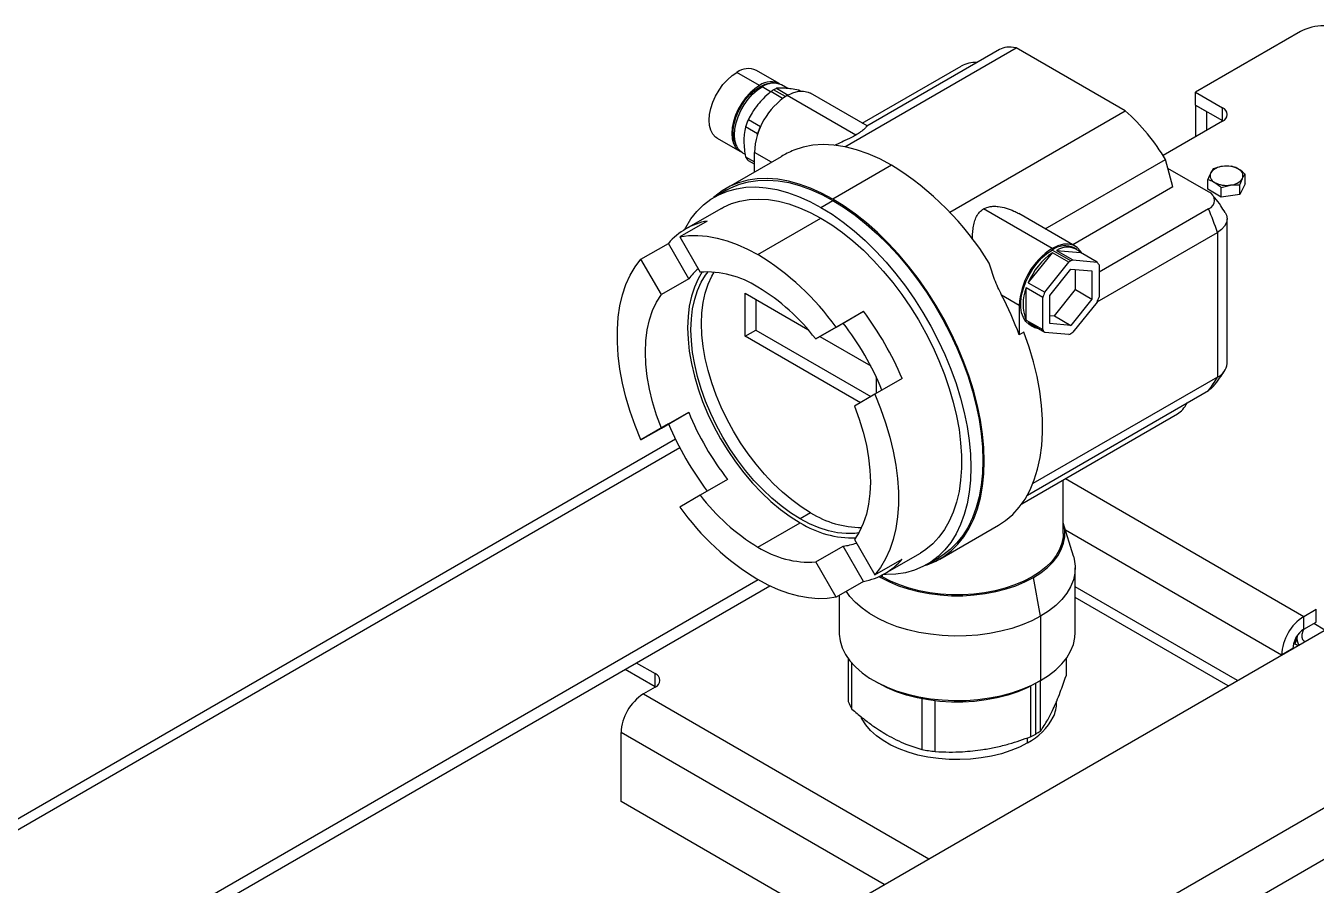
# Model space of a CAD drawing. Header units: metres. Extents: x 0 to 21025, y 0 to 14850.
# Drawn here: x 14193 to 14582.3, y 6069.5 to 6328.7 of the extents above; entities that cross this region are included whole.
import ezdxf

# ---------------------------------------------------------------- set-up
doc = ezdxf.new("R2010")
doc.units = ezdxf.units.M
doc.header["$LTSCALE"] = 25
doc.layers.add('SL4', color=4, linetype='Continuous')

msp = doc.modelspace()

# ---------------------------------------------------------------- linework, layer by layer
at = {"layer": 'SL4'}
for p, q in [((14577.484, 6326.933), (14545.834, 6308.661)), ((14440.068, 6292.177), (14491.756, 6322.015)), ((14486.695, 6321.505), (14446.749, 6298.445)), ((14524.688, 6303.004), (14491.756, 6322.015)), ((14414.346, 6310.668), (14407.505, 6314.617)), ((14420.245, 6311.252), (14413.404, 6315.202)), ((14445.362, 6299.293), (14475.201, 6316.518)), ((14414.699, 6309.983), (14414.346, 6310.186)), ((14417.67, 6308.749), (14415.106, 6310.229)), ((14422.157, 6307.302), (14418.601, 6309.355)), ((14419.476, 6309.812), (14422.979, 6307.79)), ((14422.881, 6309.731), (14421.006, 6310.813)), ((14421.323, 6306.726), (14417.726, 6308.802)), ((14443.39, 6295.698), (14422.708, 6307.637)), ((14426.634, 6308.966), (14426.211, 6309.21)), ((14446.795, 6298.466), (14429.707, 6308.331)), ((14545.834, 6308.661), (14553.98, 6303.959)), ((14545.834, 6304.773), (14545.834, 6308.661)), ((14471.724, 6272.429), (14524.688, 6303.004)), ((14545.834, 6304.775), (14545.831, 6304.773)), ((14545.831, 6304.773), (14549.198, 6302.829)), ((14545.831, 6304.773), (14545.831, 6295.172)), ((14545.834, 6304.773), (14553.98, 6300.07)), ((14549.2, 6302.83), (14549.198, 6302.829)), ((14549.198, 6302.829), (14549.198, 6297.116)), ((14553.98, 6300.07), (14553.98, 6303.959)), ((14413.732, 6296.08), (14410.116, 6298.168)), ((14410.991, 6300.424), (14414.607, 6298.336)), ((14553.98, 6299.877), (14536.088, 6289.548)), ((14553.98, 6300.07), (14554.14, 6299.974)), ((14401.605, 6294.763), (14408.446, 6290.813)), ((14413.788, 6295.713), (14413.732, 6296.08)), ((14409.207, 6290.375), (14410.005, 6289.914)), ((14412.808, 6284.545), (14412.808, 6290.491)), ((14417.958, 6287.518), (14412.808, 6290.491)), ((14420.862, 6289.195), (14404.249, 6279.604)), ((14410.116, 6289.188), (14412.808, 6287.634)), ((14412.808, 6286.894), (14410.991, 6287.942)), ((14454.174, 6286.616), (14436.496, 6276.411)), ((14500.558, 6267.429), (14536.809, 6288.357)), ((14539.027, 6280.081), (14536.809, 6288.357)), ((14556.836, 6286.287), (14554.032, 6286.254)), ((14549.82, 6278.555), (14537.535, 6285.647)), ((14549.618, 6279.39), (14549.618, 6282.292)), ((14551.229, 6285.492), (14550.423, 6284.257)), ((14559.221, 6280.681), (14560.026, 6282.646)), ((14560.832, 6280.98), (14560.832, 6283.881)), ((14404.499, 6279.171), (14400.878, 6277.081)), ((14539.027, 6280.081), (14508.835, 6262.651)), ((14553.614, 6276.985), (14549.618, 6279.39)), ((14553.614, 6279.886), (14556.417, 6280.648)), ((14553.614, 6276.985), (14553.614, 6279.886)), ((14560.832, 6280.98), (14559.221, 6277.779)), ((14559.221, 6277.779), (14559.221, 6280.681)), ((14432.876, 6273.913), (14436.496, 6276.003)), ((14559.221, 6277.779), (14553.614, 6276.985)), ((14402.878, 6273.617), (14392.144, 6267.42)), ((14413.869, 6259.674), (14432.876, 6270.646)), ((14502.611, 6261.51), (14481.928, 6273.45)), ((14509.61, 6262.203), (14492.522, 6272.068)), ((14549.82, 6273.442), (14516.753, 6254.353)), ((14555.391, 6226.826), (14555.391, 6270.463)), ((14398.568, 6269.8), (14390.295, 6265.024)), ((14378.595, 6258.267), (14386.868, 6263.043)), ((14393.016, 6252.395), (14386.868, 6263.043)), ((14390.295, 6265.024), (14396.443, 6254.375)), ((14516.222, 6245.46), (14552.462, 6266.381)), ((14552.462, 6266.381), (14552.462, 6222.744)), ((14495.423, 6251.164), (14502.727, 6260.25)), ((14508.267, 6257.755), (14502.611, 6261.02)), ((14507.677, 6257.392), (14502.727, 6260.25)), ((14503.909, 6260.932), (14508.858, 6258.075)), ((14503.909, 6260.932), (14511.212, 6260.279)), ((14510.017, 6261.276), (14509.31, 6261.684)), ((14516.162, 6257.422), (14511.212, 6260.279)), ((14384.743, 6247.619), (14378.595, 6258.267)), ((14500.373, 6248.307), (14507.677, 6257.392)), ((14501.903, 6247.382), (14508.267, 6255.299)), ((14508.267, 6255.299), (14514.631, 6254.73)), ((14508.858, 6258.075), (14516.162, 6257.422)), ((14509.682, 6249.102), (14509.682, 6255.172)), ((14516.753, 6256.581), (14516.753, 6246.842)), ((14393.016, 6252.395), (14384.743, 6247.619)), ((14495.423, 6251.164), (14500.373, 6248.307)), ((14514.631, 6254.73), (14514.631, 6246.244)), ((14410.025, 6247.998), (14428.976, 6237.057)), ((14410.025, 6235.071), (14410.025, 6247.998)), ((14492.711, 6244.364), (14487.373, 6247.445)), ((14499.782, 6246.784), (14494.832, 6249.641)), ((14494.832, 6239.903), (14494.832, 6249.641)), ((14501.903, 6238.896), (14501.903, 6247.382)), ((14503.318, 6241.185), (14509.682, 6249.102)), ((14509.682, 6249.102), (14514.631, 6246.244)), ((14413.207, 6246.161), (14413.207, 6236.908)), ((14492.711, 6244.364), (14492.711, 6235.474)), ((14499.782, 6237.045), (14499.782, 6246.784)), ((14514.631, 6246.244), (14508.267, 6238.327)), ((14516.162, 6245.319), (14508.858, 6236.234)), ((14437.443, 6237.806), (14445.716, 6242.582)), ((14439.568, 6239.031), (14445.716, 6242.582)), ((14494.832, 6239.903), (14499.782, 6237.045)), ((14501.903, 6241.311), (14503.318, 6241.185)), ((14503.318, 6241.185), (14508.267, 6238.327)), ((14410.025, 6235.071), (14413.207, 6236.908)), ((14413.207, 6236.908), (14447.95, 6216.852)), ((14439.568, 6239.031), (14431.295, 6234.255)), ((14431.295, 6234.255), (14437.443, 6237.806)), ((14494.125, 6236.29), (14492.711, 6235.474)), ((14500.373, 6236.205), (14495.423, 6239.062)), ((14495.911, 6238.474), (14496.618, 6238.066)), ((14507.677, 6235.552), (14500.373, 6236.205)), ((14508.267, 6238.327), (14501.903, 6238.896)), ((14444.768, 6215.015), (14410.025, 6235.071)), ((14432.562, 6234.987), (14447.884, 6226.142)), ((14457.416, 6222.317), (14449.143, 6217.541)), ((14449.532, 6222.791), (14449.532, 6217.766)), ((14552.462, 6222.744), (14496.801, 6190.611)), ((14449.143, 6217.541), (14442.995, 6213.99)), ((14495.155, 6187.176), (14549.82, 6218.734)), ((14384.743, 6207.373), (14393.016, 6212.149)), ((14386.868, 6208.598), (14393.016, 6212.149)), ((14386.868, 6208.598), (14378.595, 6203.822)), ((14493.488, 6184.556), (14540.387, 6211.63)), ((14378.595, 6203.822), (14384.743, 6207.373)), ((14389.013, 6203.975), (13881, 5910.706)), ((13885.762, 5910.234), (14390.286, 6201.489)), ((14404.716, 6191.884), (14396.443, 6187.108)), ((14505.973, 6175.565), (14505.973, 6191.763)), ((14506.605, 6192.129), (14578.561, 6150.59)), ((14077.021, 5799.823), (14745.238, 6185.577)), ((14396.443, 6187.108), (14390.295, 6183.557)), ((14429.779, 6181.848), (14426.597, 6180.011)), ((14413.869, 6171.488), (14426.597, 6178.835)), ((14468.743, 6167.884), (14486.421, 6178.089)), ((14509.039, 6168.741), (14505.985, 6178.802)), ((14757.088, 6176.864), (14083.756, 5788.158)), ((14442.995, 6173.744), (14449.143, 6163.096)), ((14571.826, 6138.924), (14506.673, 6176.536)), ((14431.295, 6166.988), (14439.568, 6171.764)), ((14445.716, 6161.115), (14439.568, 6171.764)), ((14452.139, 6163.495), (14462.873, 6169.691)), ((14437.443, 6156.339), (14431.295, 6166.988)), ((14449.143, 6163.096), (14457.416, 6167.872)), ((14464.873, 6166.227), (14468.493, 6168.317)), ((13932.06, 5883.507), (14413.903, 6161.669)), ((14451.345, 6162.502), (14450.834, 6162.804)), ((14451.345, 6163.06), (14451.345, 6162.502)), ((14499.146, 6150.662), (14496.954, 6162.298)), ((14509.573, 6145.761), (14509.573, 6165.195)), ((13932.06, 5879.618), (14417.42, 6159.811)), ((14445.716, 6161.115), (14437.443, 6156.339)), ((14558.521, 6131.242), (14509.573, 6159.499)), ((14438.373, 6156.876), (14438.373, 6145.761)), ((14555.732, 6129.632), (14509.573, 6156.278)), ((14499.146, 6150.662), (14499.146, 6131.229)), ((14578.561, 6150.59), (14582.264, 6152.727)), ((14578.561, 6146.701), (14578.561, 6150.59)), ((14582.264, 6148.839), (14582.264, 6152.727)), ((14030.723, 5826.55), (14589.165, 6148.932)), ((14578.561, 6146.701), (14582.264, 6148.839)), ((14584.906, 6146.473), (14581.536, 6148.418)), ((14575.801, 6142.326), (14575.456, 6142.526)), ((14578.5, 6143.243), (14578.905, 6143.009)), ((14575.193, 6140.868), (14571.826, 6138.924)), ((14571.826, 6138.924), (14571.826, 6138.922)), ((14575.193, 6140.868), (14575.193, 6140.866)), ((14373.828, 6134.646), (14382.855, 6129.435)), ((14377.197, 6136.59), (14382.855, 6133.324)), ((14441.136, 6137.822), (14441.136, 6124.963)), ((14442.218, 6122.633), (14442.218, 6136.47)), ((14506.809, 6137.822), (14506.809, 6132.624)), ((14382.855, 6129.435), (14382.855, 6133.324)), ((14448.796, 6131.231), (14450.21, 6130.414)), ((14497.661, 6115.119), (14497.661, 6130.371)), ((14499.146, 6131.229), (14497.732, 6130.412)), ((14499.092, 6115.998), (14499.092, 6131.198)), ((14382.855, 6129.242), (14379.319, 6127.2)), ((14379.319, 6127.2), (14465.42, 6077.496)), ((14382.855, 6129.435), (14383.015, 6129.338)), ((14496.137, 6129.55), (14496.137, 6114.293)), ((14463.301, 6125.735), (14463.301, 6110.462)), ((14467.337, 6109.838), (14467.337, 6125.113)), ((14503.973, 6124.694), (14503.973, 6124.989)), ((14372.584, 6094.733), (14372.584, 6115.535)), ((14451.949, 6069.719), (14372.584, 6115.535)), ((14495.186, 6112.448), (14495.186, 6113.98)), ((14433.932, 6059.318), (14372.584, 6094.733))]:
    msp.add_line(p, q, dxfattribs=at)
at = {"layer": 'SL4', "flags": 128}
for points in [[(14401.605, 6294.763), (14401.113, 6295.099), (14400.279, 6295.993), (14399.664, 6297.16), (14399.288, 6298.565), (14399.161, 6300.165), (14399.288, 6301.912), (14399.664, 6303.751), (14400.279, 6305.628), (14401.113, 6307.486), (14402.141, 6309.267), (14403.333, 6310.918), (14404.651, 6312.389), (14406.056, 6313.635), (14407.505, 6314.617)], [(14414.346, 6310.668), (14412.897, 6309.685), (14411.492, 6308.44), (14410.174, 6306.969), (14408.983, 6305.318), (14407.954, 6303.536), (14407.12, 6301.679), (14406.505, 6299.802), (14406.129, 6297.962), (14406.002, 6296.216), (14406.129, 6294.616), (14406.505, 6293.211), (14407.12, 6292.044), (14407.954, 6291.15), (14408.839, 6290.615)], [(14407.524, 6292.433), (14407.25, 6292.857), (14406.722, 6294.127), (14406.453, 6295.632), (14406.453, 6297.321), (14406.722, 6299.137), (14407.25, 6301.017), (14408.02, 6302.897), (14409.006, 6304.714), (14410.173, 6306.406), (14411.483, 6307.915), (14412.889, 6309.19), (14414.346, 6310.186)], [(14409.207, 6290.375), (14408.714, 6290.711), (14407.88, 6291.605), (14407.265, 6292.772), (14406.889, 6294.177), (14406.762, 6295.777), (14406.889, 6297.524), (14407.265, 6299.363), (14407.88, 6301.24), (14408.714, 6303.098), (14409.743, 6304.879), (14410.934, 6306.53), (14412.252, 6308.001), (14413.657, 6309.246), (14415.106, 6310.229)], [(14422.708, 6307.637), (14424.427, 6308.456), (14426.093, 6308.903), (14427.657, 6308.963), (14429.071, 6308.636), (14429.707, 6308.331)], [(14454.174, 6286.616), (14450.615, 6288.51), (14447.079, 6290.071), (14443.585, 6291.29), (14440.156, 6292.159), (14436.813, 6292.673), (14433.575, 6292.83), (14430.463, 6292.627), (14427.495, 6292.067), (14424.691, 6291.152)], [(14436.496, 6276.411), (14433.088, 6278.231), (14429.699, 6279.747), (14426.347, 6280.949), (14423.053, 6281.832), (14419.833, 6282.389), (14416.707, 6282.619), (14413.692, 6282.519), (14410.804, 6282.091), (14408.06, 6281.337), (14405.475, 6280.26), (14403.063, 6278.867), (14400.838, 6277.166), (14400.472, 6276.841)], [(14404.499, 6279.171), (14405.715, 6279.822), (14408.28, 6280.89), (14411.003, 6281.639), (14413.869, 6282.064), (14416.861, 6282.163), (14419.963, 6281.935), (14423.157, 6281.381), (14426.426, 6280.506), (14429.751, 6279.313), (14433.114, 6277.809), (14436.496, 6276.003)], [(14391.737, 6267.179), (14392.103, 6267.866), (14393.684, 6270.408), (14395.484, 6272.678), (14397.494, 6274.662), (14399.702, 6276.35), (14402.095, 6277.732), (14404.66, 6278.8), (14407.383, 6279.549), (14410.248, 6279.974), (14413.24, 6280.073), (14416.342, 6279.845), (14419.537, 6279.291), (14422.806, 6278.416), (14426.131, 6277.223), (14429.494, 6275.719), (14432.876, 6273.913)], [(14402.878, 6273.617), (14403.456, 6273.938), (14405.882, 6275.034), (14408.467, 6275.817), (14411.195, 6276.282), (14414.05, 6276.427), (14417.016, 6276.25), (14420.075, 6275.753), (14423.209, 6274.938), (14426.399, 6273.811), (14429.628, 6272.378), (14432.876, 6270.646)], [(14464.462, 6165.996), (14464.932, 6166.151), (14467.518, 6167.228), (14469.929, 6168.621), (14472.154, 6170.322), (14474.18, 6172.322), (14475.994, 6174.609), (14477.588, 6177.171), (14478.952, 6179.994), (14480.078, 6183.061), (14480.961, 6186.356), (14481.595, 6189.859), (14481.977, 6193.553), (14482.104, 6197.415), (14481.977, 6201.424), (14481.595, 6205.559), (14480.961, 6209.794), (14480.078, 6214.108), (14478.952, 6218.476), (14477.588, 6222.874), (14475.994, 6227.276), (14474.18, 6231.658), (14472.154, 6235.996), (14469.929, 6240.266), (14467.518, 6244.443), (14464.932, 6248.505), (14462.188, 6252.428), (14459.3, 6256.19), (14456.285, 6259.771), (14453.159, 6263.151), (14449.939, 6266.31), (14446.645, 6269.232), (14443.294, 6271.899), (14439.904, 6274.296), (14436.496, 6276.411)], [(14436.496, 6276.003), (14439.878, 6273.904), (14443.241, 6271.525), (14446.566, 6268.879), (14449.835, 6265.98), (14453.03, 6262.846), (14456.131, 6259.492), (14459.124, 6255.939), (14461.989, 6252.205), (14464.712, 6248.313), (14467.277, 6244.283), (14469.67, 6240.138), (14471.878, 6235.901), (14473.887, 6231.597), (14475.688, 6227.248), (14477.269, 6222.88), (14478.623, 6218.517), (14479.74, 6214.183), (14480.616, 6209.903), (14481.245, 6205.7), (14481.624, 6201.597), (14481.751, 6197.619), (14481.624, 6193.787), (14481.245, 6190.122), (14480.616, 6186.645), (14479.74, 6183.376), (14478.623, 6180.333), (14477.269, 6177.532), (14475.688, 6174.99), (14473.887, 6172.72), (14471.878, 6170.736), (14469.67, 6169.048), (14468.493, 6168.317)], [(14432.876, 6273.913), (14436.258, 6271.814), (14439.621, 6269.435), (14442.946, 6266.789), (14446.215, 6263.89), (14449.409, 6260.756), (14452.511, 6257.402), (14455.503, 6253.849), (14458.369, 6250.115), (14461.092, 6246.223), (14463.657, 6242.193), (14466.05, 6238.048), (14468.257, 6233.811), (14470.267, 6229.507), (14472.068, 6225.158), (14473.649, 6220.79), (14475.002, 6216.427), (14476.12, 6212.093), (14476.996, 6207.813), (14477.625, 6203.61), (14478.004, 6199.507), (14478.131, 6195.529), (14478.004, 6191.697), (14477.625, 6188.032), (14476.996, 6184.555), (14476.12, 6181.286), (14475.002, 6178.243), (14473.649, 6175.442), (14472.068, 6172.9), (14470.267, 6170.63), (14468.257, 6168.646), (14466.05, 6166.958), (14463.657, 6165.576), (14461.092, 6164.508), (14458.369, 6163.759), (14455.503, 6163.334), (14452.511, 6163.235), (14451.726, 6163.263)], [(14432.876, 6270.646), (14436.123, 6268.628), (14439.352, 6266.334), (14442.543, 6263.777), (14445.677, 6260.973), (14448.735, 6257.939), (14451.701, 6254.692), (14454.556, 6251.25), (14457.284, 6247.636), (14459.869, 6243.868), (14462.296, 6239.97), (14464.549, 6235.965), (14466.617, 6231.876), (14468.487, 6227.727), (14470.148, 6223.542), (14471.59, 6219.346), (14472.805, 6215.164), (14473.786, 6211.019), (14474.526, 6206.938), (14475.022, 6202.942), (14475.271, 6199.056), (14475.271, 6195.303), (14475.022, 6191.705), (14474.526, 6188.282), (14473.786, 6185.055), (14472.805, 6182.043), (14471.59, 6179.263), (14470.148, 6176.733), (14468.487, 6174.465), (14466.617, 6172.475), (14464.549, 6170.773), (14462.873, 6169.691)], [(14554.817, 6272.39), (14555.198, 6271.589), (14555.391, 6270.463), (14555.198, 6269.337), (14554.629, 6268.254), (14553.705, 6267.256), (14552.462, 6266.381)], [(14390.295, 6265.024), (14392.954, 6265.381), (14395.726, 6265.442), (14398.597, 6265.206), (14401.551, 6264.675), (14404.572, 6263.85), (14407.642, 6262.738), (14410.747, 6261.343), (14413.869, 6259.674)], [(14511.601, 6260.055), (14511.184, 6260.744), (14510.194, 6261.805), (14508.974, 6262.509), (14507.56, 6262.836), (14505.996, 6262.776), (14504.33, 6262.329), (14502.611, 6261.51)], [(14495.911, 6238.474), (14495.639, 6238.644), (14494.678, 6239.515), (14493.933, 6240.674), (14493.425, 6242.09), (14493.168, 6243.724), (14493.168, 6245.531), (14493.425, 6247.462), (14493.933, 6249.465), (14494.678, 6251.484), (14495.639, 6253.465), (14496.791, 6255.354), (14498.101, 6257.098), (14499.534, 6258.651), (14501.051, 6259.971), (14502.611, 6261.02)], [(14378.595, 6203.822), (14376.853, 6208.108), (14375.341, 6212.409), (14374.065, 6216.7), (14373.036, 6220.953), (14372.258, 6225.144), (14371.736, 6229.245), (14371.475, 6233.231), (14371.475, 6237.079), (14371.736, 6240.763), (14372.258, 6244.262), (14373.036, 6247.554), (14374.065, 6250.619), (14375.341, 6253.437), (14376.853, 6255.992), (14378.595, 6258.267)], [(14397.094, 6254.438), (14395.835, 6252.351), (14394.702, 6249.846), (14393.812, 6247.099), (14393.171, 6244.131), (14392.785, 6240.964), (14392.655, 6237.623), (14392.785, 6234.132), (14393.171, 6230.519), (14393.812, 6226.811), (14394.702, 6223.036), (14395.835, 6219.223), (14397.203, 6215.401), (14398.794, 6211.599), (14400.596, 6207.846), (14402.597, 6204.17), (14404.78, 6200.6), (14407.129, 6197.162), (14409.626, 6193.883), (14412.252, 6190.788), (14414.988, 6187.9), (14417.812, 6185.242), (14420.703, 6182.833), (14423.638, 6180.692), (14426.597, 6178.835)], [(14426.597, 6180.011), (14423.727, 6181.812), (14420.88, 6183.889), (14418.076, 6186.226), (14415.336, 6188.804), (14412.683, 6191.605), (14410.135, 6194.607), (14407.713, 6197.788), (14405.434, 6201.122), (14403.317, 6204.586), (14401.376, 6208.151), (14399.628, 6211.792), (14398.085, 6215.48), (14396.758, 6219.187), (14395.659, 6222.886), (14394.796, 6226.548), (14394.174, 6230.145), (14393.799, 6233.649), (14393.674, 6237.035), (14393.799, 6240.276), (14394.174, 6243.348), (14394.796, 6246.227), (14395.659, 6248.892), (14396.758, 6251.322), (14398.085, 6253.498), (14398.841, 6254.5)], [(14429.779, 6181.848), (14426.909, 6183.649), (14424.062, 6185.726), (14421.258, 6188.063), (14418.518, 6190.641), (14415.865, 6193.442), (14413.317, 6196.444), (14410.895, 6199.625), (14408.616, 6202.959), (14406.499, 6206.422), (14404.558, 6209.988), (14402.81, 6213.629), (14401.267, 6217.317), (14399.94, 6221.024), (14398.841, 6224.723), (14397.978, 6228.385), (14397.356, 6231.982), (14396.981, 6235.486), (14396.856, 6238.872), (14396.981, 6242.113), (14397.356, 6245.185), (14397.978, 6248.064), (14398.841, 6250.729), (14399.94, 6253.159), (14400.657, 6254.411)], [(14384.743, 6207.373), (14383.296, 6211.307), (14382.097, 6215.236), (14381.153, 6219.129), (14380.474, 6222.954), (14380.064, 6226.679), (14379.928, 6230.275), (14380.064, 6233.714), (14380.474, 6236.966), (14381.153, 6240.006), (14382.097, 6242.81), (14383.296, 6245.354), (14384.743, 6247.619)], [(14486.421, 6178.089), (14488.531, 6179.478), (14490.718, 6181.341), (14492.692, 6183.511), (14494.442, 6185.974), (14495.958, 6188.716), (14497.23, 6191.722), (14498.251, 6194.974), (14499.016, 6198.452), (14499.52, 6202.137), (14499.76, 6206.007), (14499.735, 6210.04), (14499.444, 6214.213), (14498.89, 6218.5), (14498.076, 6222.876), (14497.006, 6227.318), (14495.686, 6231.798), (14494.125, 6236.29)], [(14449.143, 6217.541), (14450.884, 6213.255), (14452.397, 6208.954), (14453.672, 6204.663), (14454.702, 6200.41), (14455.48, 6196.219), (14456.001, 6192.118), (14456.262, 6188.132), (14456.262, 6184.284), (14456.001, 6180.6), (14455.48, 6177.101), (14454.702, 6173.809), (14453.672, 6170.744), (14452.397, 6167.926), (14450.884, 6165.371), (14449.143, 6163.096)], [(14550.996, 6219.677), (14550.599, 6219.281), (14549.82, 6218.734)], [(14442.995, 6213.99), (14444.441, 6210.056), (14445.641, 6206.127), (14446.584, 6202.234), (14447.263, 6198.409), (14447.673, 6194.684), (14447.81, 6191.088), (14447.673, 6187.649), (14447.263, 6184.397), (14446.584, 6181.357), (14445.641, 6178.553), (14444.441, 6176.009), (14442.995, 6173.744)], [(14444.299, 6175.755), (14443.058, 6175.602), (14440.51, 6175.541), (14437.857, 6175.803), (14435.118, 6176.387), (14432.314, 6177.288), (14429.466, 6178.499), (14426.597, 6180.011)], [(14496.954, 6162.298), (14499.23, 6163.757), (14501.23, 6165.346), (14502.93, 6167.047), (14504.314, 6168.841), (14505.365, 6170.709), (14506.073, 6172.63), (14506.428, 6174.583), (14506.428, 6176.547), (14506.073, 6178.5), (14505.985, 6178.802)], [(14505.973, 6175.565), (14505.929, 6174.598), (14505.579, 6172.675), (14504.882, 6170.783), (14503.847, 6168.944), (14502.485, 6167.178), (14500.81, 6165.503), (14498.841, 6163.939), (14496.6, 6162.502), (14494.111, 6161.208), (14491.401, 6160.072), (14488.5, 6159.105), (14485.441, 6158.318), (14482.255, 6157.721), (14478.979, 6157.319), (14475.648, 6157.117), (14472.298, 6157.117), (14468.967, 6157.319), (14465.691, 6157.721), (14462.505, 6158.318), (14459.445, 6159.105), (14456.544, 6160.072), (14453.834, 6161.208), (14451.345, 6162.502)], [(14509.039, 6168.741), (14509.287, 6167.791), (14509.561, 6165.715), (14509.47, 6163.634), (14509.014, 6161.569), (14508.199, 6159.541), (14507.033, 6157.571), (14505.527, 6155.679), (14503.698, 6153.885), (14501.563, 6152.207), (14499.146, 6150.662)], [(14437.443, 6156.339), (14434.784, 6155.982), (14432.011, 6155.921), (14429.14, 6156.157), (14426.186, 6156.689), (14423.166, 6157.513), (14420.095, 6158.625), (14416.99, 6160.02), (14413.869, 6161.689)], [(14450.445, 6162.621), (14450.992, 6162.298), (14453.52, 6160.984), (14456.272, 6159.83), (14459.218, 6158.848), (14462.326, 6158.049), (14465.561, 6157.442), (14468.889, 6157.034), (14472.272, 6156.828), (14475.674, 6156.828), (14479.057, 6157.034), (14482.384, 6157.442), (14485.62, 6158.049), (14488.727, 6158.848), (14491.674, 6159.83), (14494.426, 6160.984), (14496.954, 6162.298)], [(14499.146, 6150.662), (14496.47, 6149.267), (14493.563, 6148.035), (14490.455, 6146.979), (14487.179, 6146.109), (14483.766, 6145.436), (14480.253, 6144.965), (14476.676, 6144.702), (14473.071, 6144.65), (14469.475, 6144.808), (14465.925, 6145.175), (14462.458, 6145.748), (14459.109, 6146.52), (14455.913, 6147.484), (14452.902, 6148.629), (14450.107, 6149.945), (14447.557, 6151.417), (14445.278, 6153.031), (14443.294, 6154.769), (14441.624, 6156.614), (14440.543, 6158.129)], [(14578.463, 6146.643), (14578.201, 6146.102), (14577.925, 6145.153), (14577.899, 6144.288), (14578.127, 6143.61), (14578.5, 6143.243)], [(14438.373, 6145.761), (14438.384, 6145.24), (14438.658, 6143.164), (14439.294, 6141.115), (14440.286, 6139.114), (14441.624, 6137.18), (14443.294, 6135.335), (14445.278, 6133.597), (14447.557, 6131.983), (14450.107, 6130.511), (14452.902, 6129.196), (14455.913, 6128.05), (14459.109, 6127.086), (14462.458, 6126.314), (14465.925, 6125.741), (14469.475, 6125.374), (14473.071, 6125.216), (14476.676, 6125.269), (14480.253, 6125.532), (14483.766, 6126.002), (14487.179, 6126.676), (14490.455, 6127.545), (14493.563, 6128.601), (14496.47, 6129.833), (14499.146, 6131.229)], [(14499.146, 6131.229), (14501.563, 6132.774), (14503.698, 6134.452), (14505.527, 6136.246), (14507.033, 6138.137), (14508.199, 6140.107), (14509.014, 6142.135), (14509.47, 6144.2), (14509.573, 6145.761)], [(14497.732, 6130.412), (14495.118, 6129.054), (14492.273, 6127.86), (14489.227, 6126.845), (14486.014, 6126.019), (14482.669, 6125.392), (14479.229, 6124.97), (14475.731, 6124.758), (14472.214, 6124.758), (14468.717, 6124.97), (14465.276, 6125.392), (14461.932, 6126.019), (14458.719, 6126.845), (14455.673, 6127.86), (14452.828, 6129.054), (14450.214, 6130.412), (14450.21, 6130.414)], [(14495.186, 6112.448), (14492.768, 6111.196), (14490.13, 6110.102), (14487.302, 6109.179), (14484.318, 6108.438), (14481.213, 6107.887), (14478.023, 6107.534), (14474.785, 6107.382), (14471.538, 6107.433), (14468.319, 6107.686), (14465.167, 6108.138), (14462.118, 6108.785), (14459.208, 6109.618), (14456.471, 6110.628), (14453.939, 6111.803), (14451.642, 6113.129), (14449.607, 6114.591), (14447.858, 6116.171), (14446.414, 6117.851), (14445.294, 6119.611), (14445.036, 6120.123)]]:
    msp.add_lwpolyline(points, dxfattribs=at)
at = {"layer": 'SL4'}
for centre, radius, start, end in [((14584.555, 6313.286), 15.37, 62.60967, 117.39033), ((14479.497, 6308.376), 9.206, 87.57906, 117.82203), ((14410.943, 6309.976), 5.776, 64.78089, 126.52957), ((14417.744, 6306.009), 5.767, 60.16482, 126.11057), ((14418.163, 6304.07), 7.21, 94.40879, 121.96921), ((14418.544, 6305.588), 5.776, 64.78089, 126.52957), ((14425.273, 6297.821), 13.325, 120.04822, 124.50014), ((14424.399, 6299.335), 11.576, 115.16613, 120.05591), ((14434.21, 6289.565), 21.422, 122.4763, 177.5237), ((14553.205, 6301.918), 2.183, 290.78342, 69.21658), ((14430.391, 6291.599), 21.313, 155.54043, 162.04821), ((14434.007, 6289.512), 21.313, 155.54043, 162.04821), ((14414.87, 6291.599), 5.331, 206.89312, 223.30822), ((14406.925, 6209.918), 90.084, 31.59353, 58.36548), ((14554.273, 6281.561), 4.7, 92.93538, 144.99748), ((14555.244, 6278.762), 7.589, 61.76957, 99.18513), ((14552.421, 6283.451), 2.154, 158.03807, 248.05041), ((14556.176, 6285.342), 4.7, 272.93538, 324.99748), ((14558.029, 6283.451), 2.154, 338.03807, 68.05041), ((14548.849, 6275.999), 2.735, 290.78342, 69.21658), ((14555.206, 6288.14), 7.589, 241.76957, 279.18513), ((14457.62, 6234.917), 99.924, 18.35325, 22.67699), ((14402.369, 6249.71), 20.447, 100.7129, 139.29785), ((14372.052, 6190.955), 80.442, 35.62068, 58.6789), ((14514.113, 6243.438), 21.422, 122.4764, 177.5236), ((14514.643, 6243.192), 20.808, 124.93855, 157.47231), ((14506.522, 6255.678), 6.621, 65.0996, 126.21086), ((14507.162, 6256.151), 5.783, 45.54699, 124.23398), ((14407.04, 6242.106), 17.394, 130.07677, 143.73582), ((14514.884, 6246.303), 13.226, 120.02035, 123.02385), ((14514.294, 6247.326), 12.044, 116.82578, 120.02261), ((14512.058, 6253.909), 5.402, 29.64249, 40.55885), ((14398.243, 6225.355), 29.076, 57.49291, 93.55033), ((14381.308, 6196.019), 62.934, 37.41314, 58.84327), ((14391.617, 6197.575), 107.965, 20.55045, 27.51062), ((14506.147, 6244.772), 12.318, 156.71626, 203.28374), ((14520.253, 6239.718), 21.656, 156.63267, 160.95597), ((14496.282, 6253.909), 21.656, 336.63267, 340.95597), ((14362.819, 6181.211), 103.142, 23.48659, 36.51341), ((14374.991, 6188.238), 82.16, 21.81293, 38.18707), ((14498.907, 6242.03), 4.576, 220.42989, 259.57549), ((14504.477, 6239.717), 5.402, 209.64249, 220.55885), ((14502.241, 6246.3), 12.044, 296.82578, 300.02261), ((14501.651, 6247.323), 13.226, 300.02035, 303.02385), ((14550.386, 6227.325), 5.029, 294.37466, 354.3052), ((14529.622, 6234.916), 25.881, 321.29937, 331.94631), ((14469.293, 6242.677), 82.16, 201.81293, 218.18707), ((14481.465, 6249.704), 103.142, 203.48659, 216.51341), ((14446.43, 6225.344), 62.934, 217.41314, 238.84327), ((14455.685, 6230.408), 80.442, 215.62068, 238.6789), ((14445.325, 6206.604), 29.233, 237.8713, 269.61839), ((14442.411, 6203.86), 29.603, 237.70971, 271.86063), ((14429.494, 6196.008), 29.076, 237.49291, 273.55033), ((14437.668, 6189.051), 17.391, 276.27335, 289.93375), ((14441.915, 6181.205), 20.447, 280.7129, 319.29785), ((14586.449, 6138.258), 14.638, 122.60548, 177.39452), ((14582.505, 6140.535), 7.319, 122.60548, 177.39452), ((14579.952, 6143.857), 3.512, 166.19861, 213.439), ((14382.08, 6131.283), 2.183, 290.78342, 69.21658), ((14387.207, 6114.869), 14.638, 122.60548, 177.39452), ((14453.867, 6129.456), 13.5, 199.43932, 210.3576), ((14493.446, 6124.737), 10.527, 334.54044, 359.76596), ((14486.645, 6128.755), 18.408, 297.64491, 332.34888), ((14481.139, 6143.766), 33.07, 296.97127, 299.97427), ((14482.616, 6141.207), 30.116, 299.97201, 303.16834), ((14473.59, 6163.621), 54.146, 259.04558, 263.36834)]:
    msp.add_arc(centre, radius, start, end, dxfattribs=at)
for centre, major_axis, ratio, start_param, end_param in [((14503.177, 6300.998), (-17.164, 20.024), 0.4107992, 5.8028983, 6.2064273), ((14522.409, 6289.896), (-17.164, 20.024), 0.4107992, 4.3012683, 5.0393226), ((14536.361, 6222.008), (-2.428, 11.001), 0.6979109, 3.3588735, 3.8755587)]:
    msp.add_ellipse(centre, major_axis=major_axis, ratio=ratio, start_param=start_param, end_param=end_param, dxfattribs=at)
for points, knots in [([(14422.354, 6309.794), (14421.753, 6309.834), (14420.67, 6309.905), (14419.844, 6309.841), (14419.476, 6309.812)], [0, 0, 0, 0, 0.5546542, 1, 1, 1, 1]), ([(14426.211, 6309.21), (14425.43, 6309.356), (14424.043, 6309.614), (14422.867, 6309.739), (14422.354, 6309.794)], [0, 0, 0, 0, 0.5635963, 1, 1, 1, 1]), ([(14417.726, 6308.802), (14416.945, 6308.113), (14415.558, 6306.89), (14414.382, 6305.501), (14413.869, 6304.896)], [0, 0, 0, 0, 0.56359635, 1, 1, 1, 1]), ([(14413.869, 6304.896), (14413.268, 6304.096), (14412.185, 6302.653), (14411.359, 6301.111), (14410.991, 6300.424)], [0, 0, 0, 0, 0.5546542, 1, 1, 1, 1]), ([(14410.116, 6298.168), (14409.961, 6297.423), (14409.685, 6296.1), (14409.644, 6294.611), (14409.626, 6293.961)], [0, 0, 0, 0, 0.5635963, 1, 1, 1, 1]), ([(14446.76, 6298.427), (14446.754, 6298.43), (14446.738, 6298.437), (14446.591, 6298.252), (14446.335, 6297.955), (14445.85, 6297.454), (14445.036, 6296.719), (14443.919, 6296.026), (14443.39, 6295.698)], [0, 0, 0, 0, 0.092787, 0.2478594, 0.4032266, 0.5548508, 0.7891012, 1, 1, 1, 1]), ([(14409.626, 6293.961), (14409.655, 6293.104), (14409.707, 6291.56), (14409.99, 6289.919), (14410.116, 6289.188)], [0, 0, 0, 0, 0.5546542, 1, 1, 1, 1]), ([(14443.39, 6295.698), (14442.908, 6295.432), (14442.173, 6295.028), (14441.028, 6294.473), (14439.811, 6293.901), (14438.393, 6293.26), (14437.318, 6292.747), (14436.858, 6292.528)], [0, 0, 0, 0, 0.2534124, 0.3863149, 0.525582, 0.7971656, 1, 1, 1, 1]), ([(14424.691, 6291.152), (14423.332, 6290.528), (14421.915, 6289.877), (14420.908, 6289.215), (14420.867, 6289.188)], [0, 0, 0, 0, 0.959072, 1, 1, 1, 1]), ([(14554.032, 6286.254), (14553.966, 6286.245), (14553.019, 6286.105), (14552.091, 6285.788), (14551.229, 6285.492)], [0, 0, 0, 0, 0.07020058, 1, 1, 1, 1]), ([(14558.834, 6285.449), (14558.677, 6285.539), (14558.001, 6285.929), (14557.342, 6286.132), (14556.836, 6286.287)], [0, 0, 0, 0, 0.2318493, 1, 1, 1, 1]), ([(14550.423, 6284.257), (14550.404, 6284.218), (14550.132, 6283.673), (14549.866, 6282.957), (14549.618, 6282.292)], [0, 0, 0, 0, 0.07020058, 1, 1, 1, 1]), ([(14549.618, 6282.292), (14550.124, 6282.136), (14550.783, 6281.934), (14551.459, 6281.544), (14551.616, 6281.454)], [0, 0, 0, 0, 0.7681507, 1, 1, 1, 1]), ([(14560.832, 6283.881), (14560.694, 6284.01), (14560.044, 6284.616), (14559.367, 6285.082), (14558.834, 6285.449)], [0, 0, 0, 0, 0.2110008, 1, 1, 1, 1]), ([(14560.026, 6282.646), (14560.045, 6282.683), (14560.317, 6283.219), (14560.584, 6283.562), (14560.832, 6283.881)], [0, 0, 0, 0, 0.07020058, 1, 1, 1, 1]), ([(14551.616, 6281.454), (14552.149, 6281.086), (14552.826, 6280.621), (14553.476, 6280.014), (14553.614, 6279.886)], [0, 0, 0, 0, 0.78899924, 1, 1, 1, 1]), ([(14556.417, 6280.648), (14556.484, 6280.657), (14557.43, 6280.786), (14558.358, 6280.732), (14559.221, 6280.681)], [0, 0, 0, 0, 0.07020058, 1, 1, 1, 1]), ([(14481.928, 6273.45), (14482.556, 6273.724), (14483.521, 6274.144), (14485.058, 6274.261), (14486.693, 6274.193), (14488.751, 6273.753), (14490.845, 6272.996), (14492.035, 6272.306), (14492.503, 6272.035)], [0, 0, 0, 0, 0.1996777, 0.3070064, 0.42192919, 0.64142427, 0.85915569, 1, 1, 1, 1]), ([(14554.778, 6272.409), (14554.356, 6273.084), (14553.391, 6274.627), (14552.088, 6276.362), (14551.204, 6277.345), (14550.957, 6277.619)], [0, 0, 0, 0, 0.3592197, 0.8213807, 1, 1, 1, 1]), ([(14478.538, 6264.369), (14478.556, 6264.896), (14478.596, 6266.067), (14478.798, 6267.801), (14479.162, 6269.551), (14479.762, 6271.149), (14480.629, 6272.528), (14481.505, 6273.15), (14481.928, 6273.45)], [0, 0, 0, 0, 0.142126, 0.316335, 0.4921597, 0.6652634, 0.8384767, 1, 1, 1, 1]), ([(14487.374, 6247.445), (14486.624, 6249.01), (14485.107, 6252.179), (14484.144, 6255.454), (14483.657, 6257.112)], [0, 0, 0, 0, 0.4940407, 1, 1, 1, 1]), ([(14550.966, 6219.681), (14551.243, 6219.992), (14552.154, 6221.012), (14553.459, 6222.758), (14554.398, 6224.27), (14554.798, 6224.915)], [0, 0, 0, 0, 0.200609, 0.6590711, 1, 1, 1, 1]), ([(14576.542, 6144.695), (14576.531, 6144.635), (14576.383, 6143.776), (14576.082, 6143.025), (14575.801, 6142.326)], [0, 0, 0, 0, 0.0702006, 1, 1, 1, 1]), ([(14575.801, 6142.326), (14575.978, 6142.239), (14576.36, 6142.05), (14576.675, 6141.9), (14576.845, 6141.82)], [0, 0, 0, 0, 0.4643964, 1, 1, 1, 1]), ([(14502.951, 6122.661), (14503.3, 6123.439), (14504.004, 6125.008), (14505.298, 6128.273), (14506.227, 6130.947), (14506.809, 6132.624)], [0, 0, 0, 0, 0.2683282, 0.5411378, 1, 1, 1, 1]), ([(14442.218, 6122.633), (14443.247, 6121.755), (14445.243, 6120.054), (14448.758, 6117.373), (14451.256, 6115.828), (14452.76, 6114.898)], [0, 0, 0, 0, 0.2977358, 0.5770217, 1, 1, 1, 1]), ([(14499.092, 6115.998), (14499.469, 6116.527), (14500.199, 6117.55), (14501.486, 6119.671), (14502.4, 6121.537), (14502.951, 6122.661)], [0, 0, 0, 0, 0.29773583, 0.57702165, 1, 1, 1, 1]), ([(14452.76, 6114.898), (14453.713, 6114.373), (14455.637, 6113.314), (14459.174, 6111.748), (14461.71, 6110.958), (14463.301, 6110.462)], [0, 0, 0, 0, 0.26832819, 0.54113783, 1, 1, 1, 1]), ([(14481.737, 6110.415), (14483.04, 6110.643), (14485.668, 6111.101), (14490.5, 6112.324), (14493.964, 6113.534), (14496.137, 6114.293)], [0, 0, 0, 0, 0.26832819, 0.54113783, 1, 1, 1, 1]), ([(14467.337, 6109.838), (14468.744, 6109.772), (14471.469, 6109.644), (14476.272, 6109.735), (14479.683, 6110.16), (14481.737, 6110.415)], [0, 0, 0, 0, 0.2977358, 0.5770217, 1, 1, 1, 1])]:
    msp.add_open_spline(points, degree=3, knots=knots, dxfattribs=at)

doc.saveas('drawing.dxf')
